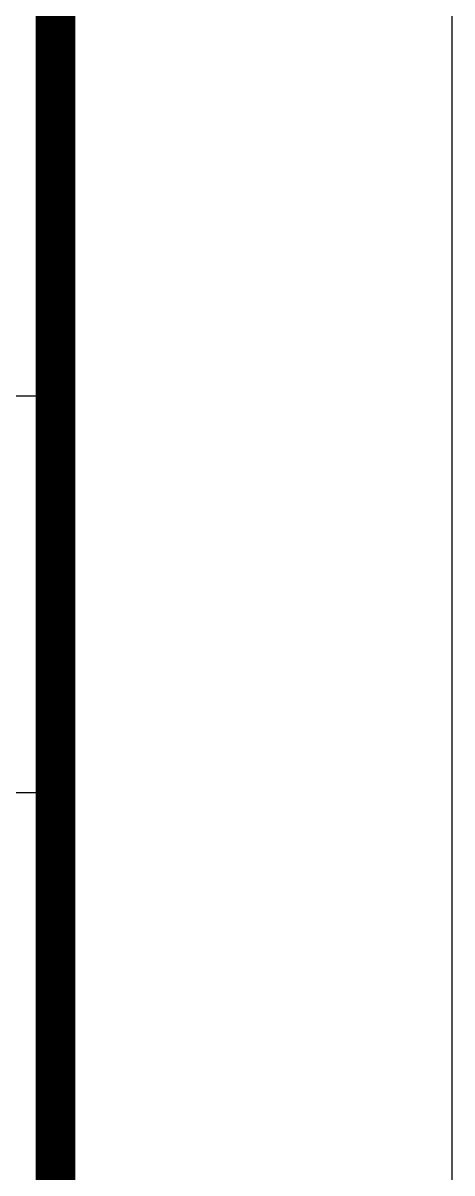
# Model space of a CAD drawing. Extents: x 2025205 to 2402328, y -557483 to 329036.
# Drawn here: x 2176454 to 2178077, y -534472 to -530123 of the extents above; entities that cross this region are included whole.
import ezdxf

# ---------------------------------------------------------------- set-up
doc = ezdxf.new("R2010")
doc.units = 0
doc.header["$LTSCALE"] = 1500
doc.header["$MEASUREMENT"] = 0
doc.layers.add('PUB_TITLE', color=4, linetype='Continuous')

# ---------------------------------------------------------------- blocks, each defined once
blk = doc.blocks.new('EWW')
at = {"layer": 'PUB_TITLE'}
for p, q in [((-165269.8, 280054.6), (-158269.8, 280054.6)), ((-165269.8, 279054.6), (-158269.8, 279054.6))]:
    blk.add_line(p, q, dxfattribs=at)
at = {"layer": 'PUB_TITLE', "const_width": 50}
blk.add_lwpolyline([(-165269.8, 283054.6), (-158269.8, 283054.6), (-158269.8, 276054.6), (-165269.8, 276054.6)], close=True, dxfattribs=at)

msp = doc.modelspace()

# ---------------------------------------------------------------- linework, layer by layer
at = {"layer": 'PUB_TITLE'}
msp.add_lwpolyline([(2044427.2, -557482.7), (2178077.2, -557482.7), (2178077.2, -494482.7), (2044427.2, -494482.7)], close=True, dxfattribs=at)
at = {"layer": 'PUB_TITLE', "const_width": 150}
msp.add_lwpolyline([(2048177.2, -555982.7), (2176577.2, -555982.7), (2176577.2, -495982.7), (2048177.2, -495982.7)], close=True, dxfattribs=at)

# ---------------------------------------------------------------- block references
at = {"xscale": 1.5, "yscale": 1.5, "zscale": 1.5}
msp.add_blockref('EWW', (2413981.8, -951614.5), dxfattribs=at)

doc.saveas('drawing.dxf')
